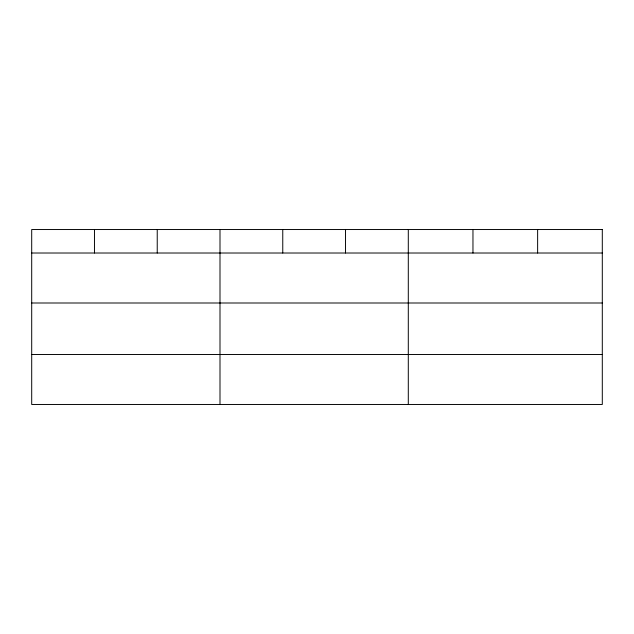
<?xml version="1.0" encoding="UTF-8"?>
<svg xmlns="http://www.w3.org/2000/svg" width="634" height="634" viewBox="0 0 634 634"><rect width="100%" height="100%" fill="white"/><g stroke="black" fill="none" stroke-linecap="round" stroke-linejoin="round"><path stroke-width="0.95" d="M31.7 253.014L602.3 253.014M31.7 302.997L602.3 302.997M31.7 354.485L602.3 354.485M537.632 229.532L537.632 253.014M472.964 229.532L472.964 253.014M408.296 229.532L408.296 404.468M345.53 229.532L345.53 253.014M282.764 229.532L282.764 253.014M219.998 229.532L219.998 404.468M157.232 229.532L157.232 253.014M94.466 229.532L94.466 253.014M602.3 229.532L31.7 229.532L31.7 404.468L602.3 404.468L602.3 229.532"/></g></svg>
